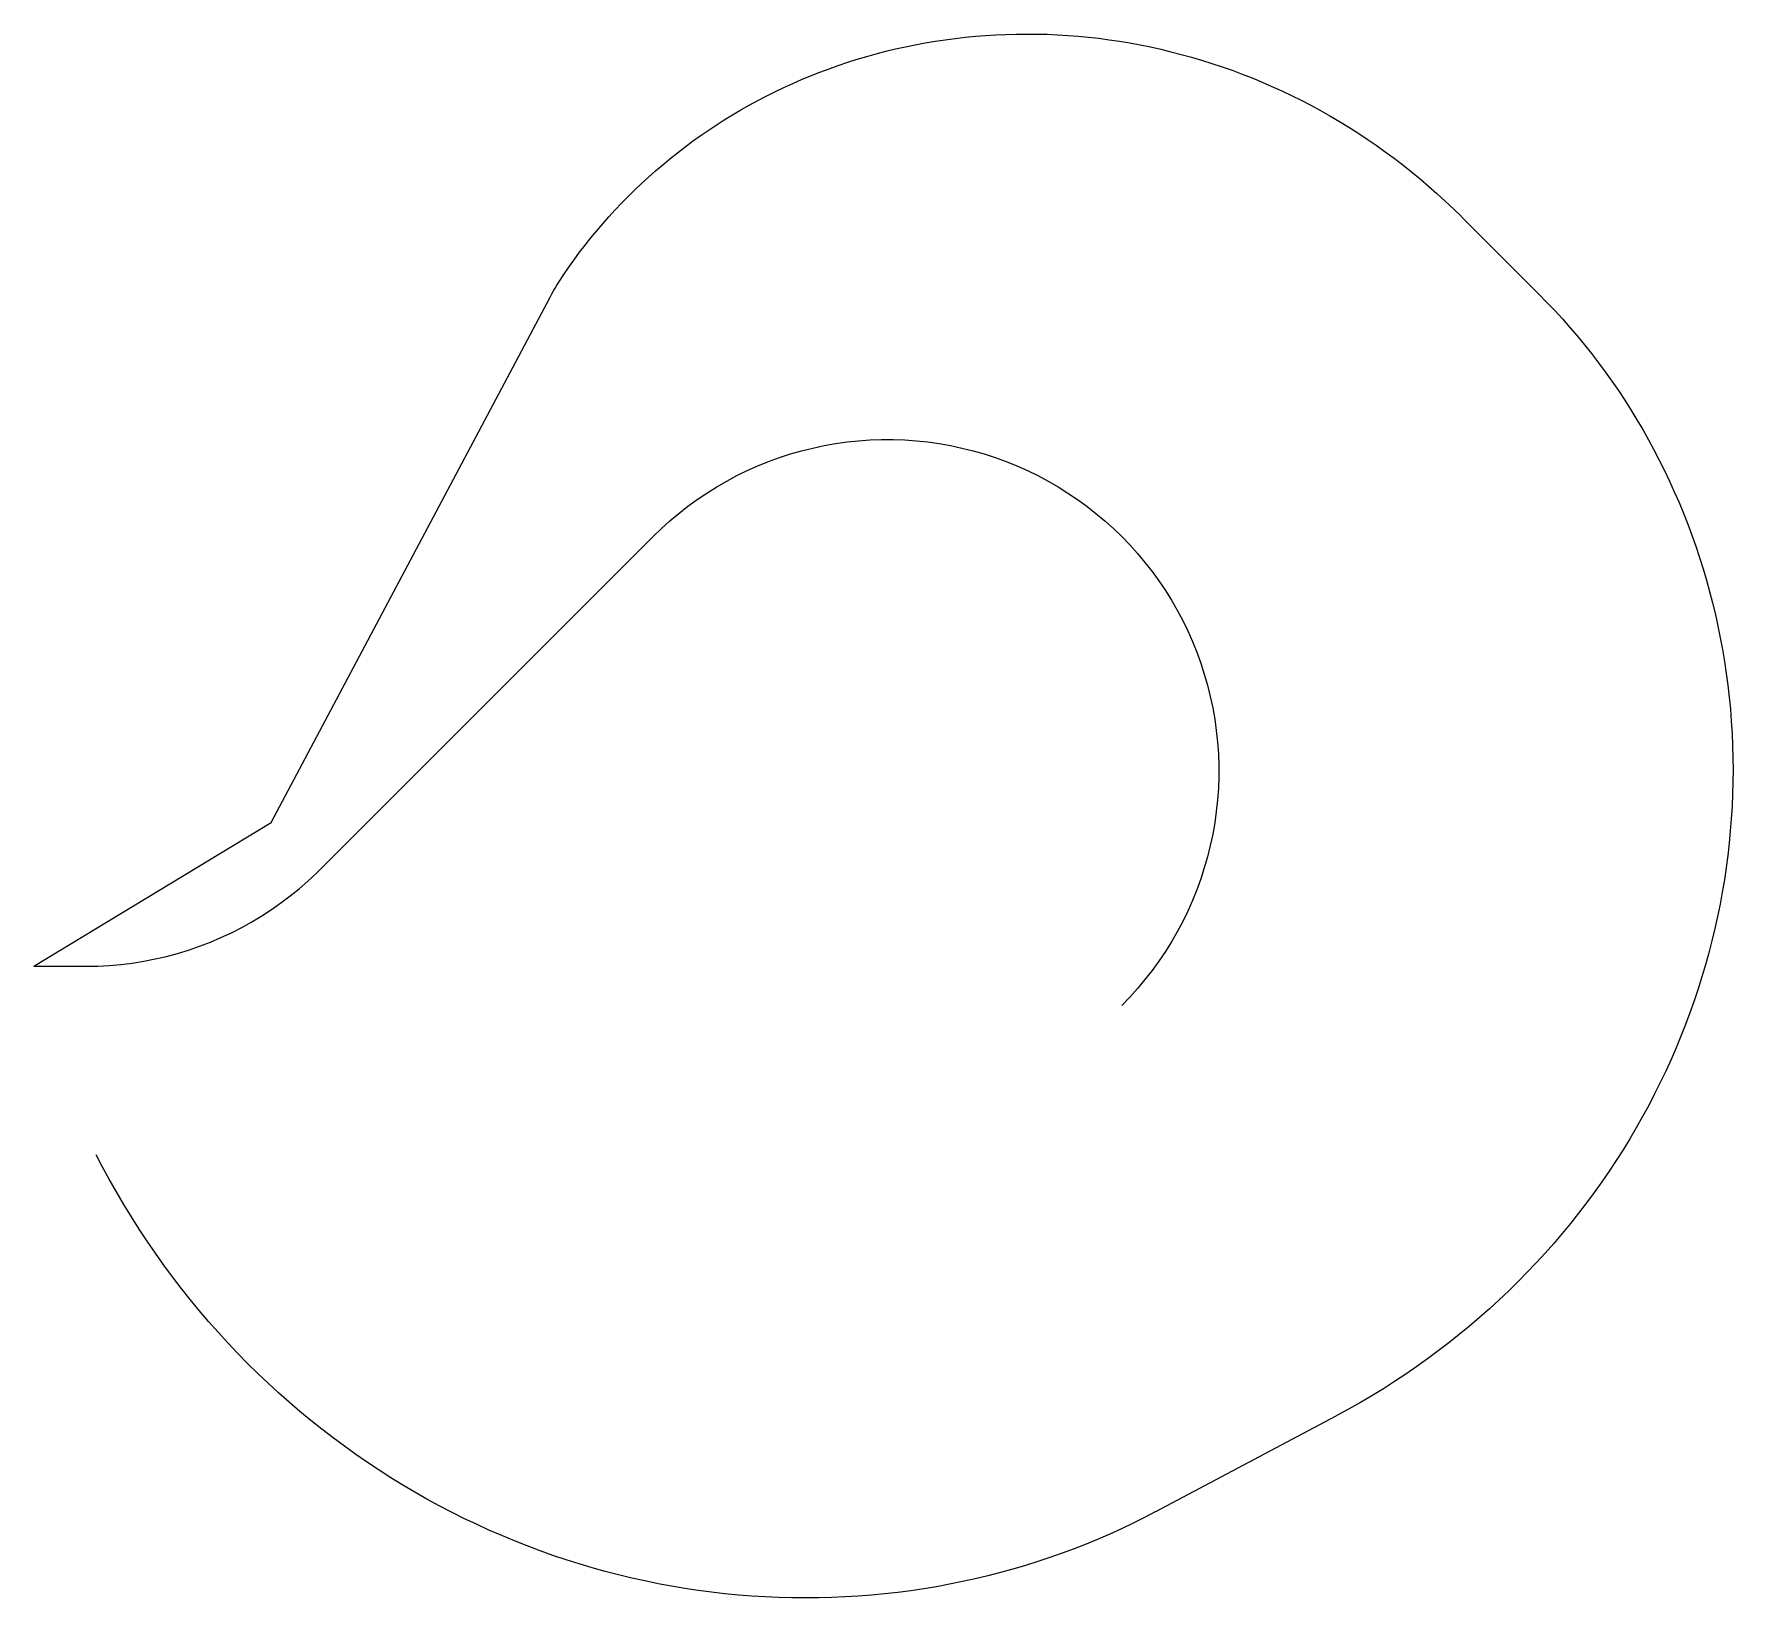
# Model space of a CAD drawing. Header units: metres. Extents: x 0 to 23642, y -8789 to 12970.
import ezdxf

# ---------------------------------------------------------------- set-up
doc = ezdxf.new("R2010")
doc.units = ezdxf.units.M

msp = doc.modelspace()

# ---------------------------------------------------------------- linework, layer by layer
at = {"layer": 'NorminalTrack', "color": 1}
msp.add_lwpolyline([(0, 0), (726, 0), (726, 0), (887, 3), (1048, 11), (1208, 25), (1368, 45), (1527, 70), (1685, 101), (1842, 137), (1997, 179), (2151, 226), (2303, 278), (2454, 336), (2602, 399), (2748, 467), (2891, 540), (3032, 618), (3170, 701), (3305, 788), (3437, 881), (3565, 978), (3690, 1079), (3812, 1185), (3930, 1294), (3987, 1351), (3987, 1351), (8614, 5978), (8614, 5978), (8730, 6090), (8849, 6197), (8973, 6301), (9100, 6400), (9230, 6494), (9363, 6584), (9500, 6670), (9639, 6750), (9781, 6826), (9926, 6896), (10073, 6962), (10222, 7022), (10374, 7077), (10527, 7127), (10681, 7171), (10838, 7210), (10995, 7244), (11154, 7272), (11313, 7294), (11473, 7311), (11634, 7322), (11795, 7328), (11955, 7328), (12116, 7322), (12277, 7311), (12437, 7294), (12596, 7272), (12755, 7244), (12912, 7210), (13069, 7171), (13223, 7127), (13376, 7077), (13528, 7022), (13677, 6962), (13824, 6896), (13969, 6826), (14111, 6750), (14250, 6670), (14387, 6584), (14520, 6494), (14650, 6400), (14777, 6301), (14901, 6197), (15020, 6090), (15136, 5978), (15248, 5862), (15355, 5742), (15459, 5619), (15558, 5492), (15653, 5362), (15743, 5229), (15828, 5092), (15908, 4953), (15984, 4810), (16055, 4666), (16120, 4519), (16180, 4369), (16235, 4218), (16285, 4065), (16330, 3910), (16368, 3754), (16402, 3597), (16430, 3438), (16452, 3279), (16469, 3119), (16480, 2958), (16486, 2797), (16486, 2636), (16480, 2475), (16469, 2315), (16452, 2155), (16430, 1995), (16402, 1837), (16368, 1679), (16330, 1523), (16285, 1369), (16235, 1215), (16180, 1064), (16120, 915), (16055, 768), (15984, 623), (15908, 481), (15828, 342), (15743, 205), (15653, 72), (15558, -59), (15459, -185), (15355, -309), (15248, -428), (15136, -544)], dxfattribs=at)
at = {"layer": 'SubLines', "color": 5}
for p, q in [((19868, 10423), (20943, 9348)), ((15609, -7588), (18119, -6257))]:
    msp.add_line(p, q, dxfattribs=at)
msp.add_lwpolyline([(0, 0), (3302, 1998), (7182, 9311), (7204, 9353), (7228, 9395), (7252, 9436), (7277, 9477), (7302, 9517)], dxfattribs=at)
at = {"layer": 'WindSpiral', "color": 3}
for points in [[(7302, 9517), (7372, 9622), (7444, 9727), (7518, 9830), (7593, 9933), (7671, 10034), (7750, 10134), (7832, 10234), (7915, 10331), (8001, 10428), (8088, 10523), (8177, 10617), (8268, 10710), (8360, 10801), (8455, 10891), (8551, 10979), (8649, 11066), (8749, 11151), (8850, 11235), (8953, 11317), (9058, 11398), (9164, 11477), (9272, 11554), (9381, 11629), (9492, 11703), (9605, 11775), (9719, 11845), (9835, 11913), (9952, 11979), (10070, 12044), (10190, 12106), (10311, 12167), (10433, 12225), (10557, 12282), (10681, 12336), (10807, 12388), (10935, 12439), (11063, 12487), (11192, 12533), (11323, 12577), (11454, 12618), (11587, 12658), (11720, 12695), (11855, 12730), (11990, 12762), (12126, 12792), (12263, 12820), (12401, 12846), (12539, 12869), (12678, 12890), (12818, 12909), (12958, 12925), (13099, 12939), (13240, 12950), (13382, 12959), (13524, 12965), (13667, 12969), (13810, 12970), (13953, 12969), (14096, 12966), (14240, 12960), (14384, 12951), (14528, 12940), (14672, 12926), (14816, 12910), (14960, 12891), (15104, 12869), (15248, 12846), (15392, 12819), (15535, 12790), (15678, 12758), (15821, 12724), (15964, 12687), (16106, 12648), (16248, 12606), (16390, 12562), (16531, 12515), (16671, 12465), (16811, 12413), (16950, 12359), (17088, 12301), (17226, 12242), (17362, 12180), (17498, 12115), (17633, 12048), (17768, 11978), (17901, 11906), (18033, 11831), (18164, 11754), (18294, 11675), (18423, 11593), (18550, 11509), (18677, 11422), (18802, 11333), (18925, 11242), (19048, 11148), (19169, 11052), (19288, 10954), (19406, 10853), (19522, 10750), (19637, 10645), (19750, 10538), (19862, 10429), (19868, 10423)], [(20943, 9348), (21053, 9236), (21161, 9122), (21267, 9007), (21371, 8889), (21473, 8769), (21574, 8647), (21672, 8523), (21769, 8397), (21863, 8270), (21956, 8140), (22046, 8009), (22134, 7876), (22220, 7741), (22304, 7604), (22385, 7466), (22464, 7326), (22541, 7184), (22616, 7041), (22688, 6896), (22758, 6750), (22825, 6602), (22890, 6453), (22952, 6303), (23012, 6151), (23069, 5998), (23124, 5843), (23176, 5688), (23226, 5531), (23272, 5373), (23316, 5214), (23358, 5054), (23396, 4893), (23432, 4731), (23465, 4568), (23496, 4405), (23523, 4240), (23548, 4075), (23570, 3909), (23589, 3743), (23605, 3576), (23618, 3408), (23628, 3240), (23636, 3071), (23640, 2902), (23642, 2733), (23640, 2563), (23636, 2393), (23628, 2223), (23618, 2053), (23604, 1883), (23588, 1712), (23569, 1542), (23546, 1372), (23521, 1202), (23492, 1032), (23461, 862), (23426, 693), (23389, 524), (23348, 355), (23305, 187), (23258, 19), (23209, -148), (23156, -315), (23101, -481), (23042, -646), (22981, -810), (22917, -974), (22849, -1136), (22779, -1298), (22706, -1459), (22629, -1619), (22550, -1777), (22468, -1935), (22383, -2091), (22296, -2246), (22205, -2400), (22112, -2553), (22015, -2704), (21916, -2853), (21815, -3001), (21710, -3148), (21603, -3292), (21493, -3436), (21381, -3577), (21265, -3717), (21148, -3855), (21027, -3991), (20904, -4125), (20779, -4257), (20651, -4388), (20520, -4516), (20388, -4642), (20252, -4766), (20115, -4887), (19975, -5007), (19832, -5124), (19688, -5239), (19541, -5352), (19392, -5462), (19241, -5570), (19088, -5675), (18933, -5778), (18776, -5878), (18617, -5975), (18456, -6070), (18293, -6162), (18128, -6252), (18119, -6257)], [(15609, -7588), (15452, -7669), (15293, -7749), (15132, -7825), (14970, -7899), (14806, -7970), (14641, -8038), (14475, -8103), (14307, -8166), (14137, -8226), (13967, -8283), (13795, -8337), (13621, -8388), (13447, -8436), (13272, -8481), (13095, -8523), (12918, -8562), (12740, -8599), (12560, -8632), (12380, -8662), (12199, -8688), (12018, -8712), (11836, -8733), (11653, -8750), (11469, -8764), (11285, -8775), (11101, -8783), (10916, -8788), (10731, -8789), (10545, -8788), (10360, -8783), (10174, -8774), (9988, -8763), (9802, -8748), (9615, -8730), (9429, -8708), (9244, -8684), (9058, -8656), (8872, -8625), (8687, -8590), (8502, -8552), (8318, -8511), (8134, -8467), (7950, -8419), (7767, -8368), (7585, -8314), (7403, -8257), (7222, -8196), (7042, -8132), (6863, -8065), (6685, -7994), (6508, -7921), (6331, -7844), (6156, -7764), (5982, -7681), (5810, -7594), (5638, -7505), (5468, -7412), (5299, -7317), (5132, -7218), (4966, -7116), (4802, -7011), (4639, -6903), (4478, -6792), (4319, -6678), (4161, -6562), (4006, -6442), (3852, -6319), (3700, -6194), (3550, -6066), (3403, -5935), (3257, -5801), (3113, -5664), (2972, -5525), (2833, -5383), (2696, -5239), (2561, -5092), (2429, -4942), (2300, -4790), (2173, -4636), (2048, -4479), (1926, -4319), (1806, -4157), (1690, -3993), (1576, -3827), (1464, -3659), (1356, -3488), (1250, -3315), (1147, -3140), (1048, -2963), (951, -2785), (867, -2624)]]:
    msp.add_lwpolyline(points, dxfattribs=at)

doc.saveas('drawing.dxf')
